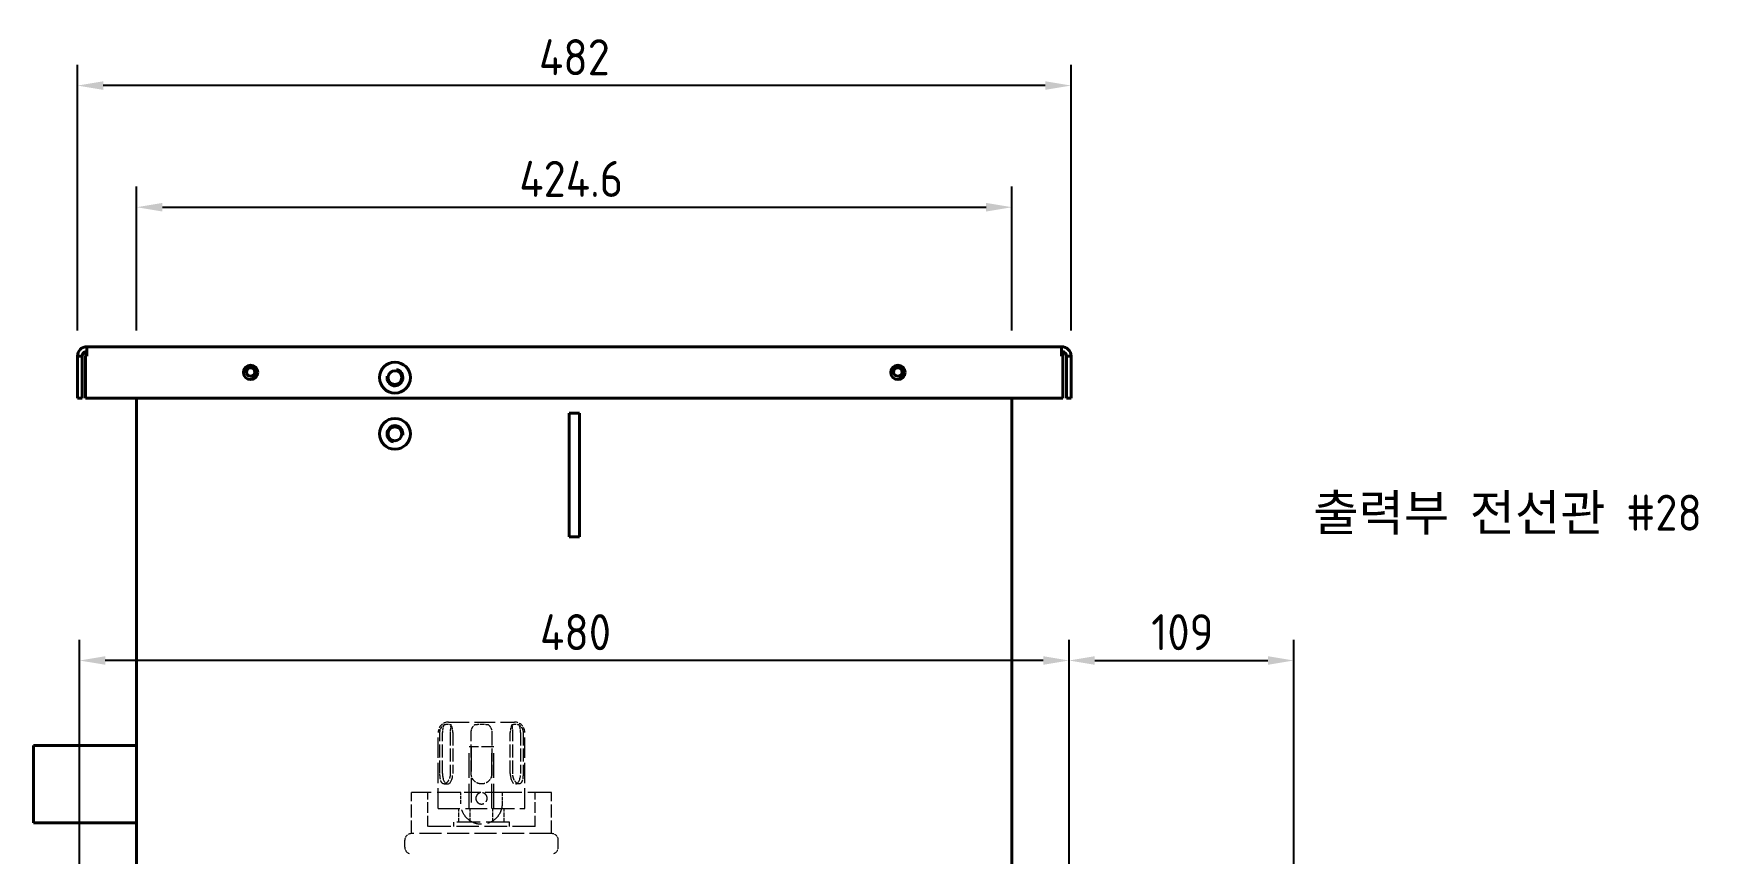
# Model space of a CAD drawing. Header units: millimetres. Extents: x 0 to 4205, y 0 to 2970.
# Drawn here: x 1502 to 2317, y 1505 to 1903 of the extents above; entities that cross this region are included whole.
import ezdxf

# ---------------------------------------------------------------- set-up
doc = ezdxf.new("R2010")
doc.units = ezdxf.units.MM
doc.header["$LTSCALE"] = 5
doc.linetypes.add('DASHED', pattern=[0.2067, 0.1654, -0.0413])
for name, color, linetype, lineweight in [('가려진 것(ISO)', 2, 'DASHED', 18), ('가시적인 것(ISO)', 3, 'Continuous', 40), ('가시적인 좁은 것(ISO)', 3, 'Continuous', 35), ('기호(ISO)', 5, 'Continuous', 25), ('치수(ISO)', 2, 'Continuous', 25)]:
    doc.layers.add(name, color=color, linetype=linetype, lineweight=lineweight)
doc.styles.add('치수 텍스트_PSTEK_POSCO', font='isocp.shx')
doc.dimstyles.new('치수_PSTEK_POSCO', dxfattribs={"dimscale": 5, "dimtxt": 3.5, "dimasz": 2.5, "dimexe": 2, "dimexo": 2.5, "dimgap": 1, "dimtad": 1, "dimrnd": 1e-08, "dimdsep": 46, "dimtxsty": '치수 텍스트_PSTEK_POSCO', "dimcen": 0.09, "dimdle": 10, "dimclrd": 7, "dimclre": 7, "dimclrt": 2, "dimadec": 1, "dimazin": 2, "dimtfac": 1, "dimtmove": 0, "dimatfit": 3, "dimfxl": 0, "dimtolj": 1, "dimlwd": -1, "dimlwe": -1, "dimarcsym": 0})
doc.dimstyles.new('치수_PSTEK_POSCO$7', dxfattribs={"dimscale": 5, "dimtxt": 3.5, "dimasz": 2.5, "dimexe": 2, "dimexo": 2.5, "dimgap": 1, "dimtad": 1, "dimrnd": 1e-08, "dimdsep": 46, "dimtxsty": '치수 텍스트_PSTEK_POSCO', "dimcen": 0.09, "dimdle": 10, "dimclrd": 7, "dimclre": 7, "dimclrt": 2, "dimadec": 1, "dimazin": 2, "dimtfac": 1, "dimtmove": 0, "dimatfit": 3, "dimfxl": 0, "dimtolj": 1, "dimlwd": -1, "dimlwe": -1, "dimarcsym": 0})

# ---------------------------------------------------------------- blocks, each defined once
blk = doc.blocks.new('*D31')
at = {"layer": 'Defpoints', "color": 0, "transparency": 16777216}
for p in [(1524.59, 1598.76), (1524.59, 1448.76), (2004.59, 1448.76)]:
    blk.add_point(p, dxfattribs=at)
at = {"layer": '치수(ISO)', "color": 7, "transparency": 16777216}
for p, q in [((1524.59, 1461.26), (1524.59, 1608.76)), ((2004.59, 1461.26), (2004.59, 1608.76)), ((1992.09, 1598.76), (1537.09, 1598.76))]:
    blk.add_line(p, q, dxfattribs=at)
for points in [[(1537.09, 1600.85), (1537.09, 1596.68), (1524.59, 1598.76)], [(1992.09, 1600.85), (1992.09, 1596.68), (2004.59, 1598.76)]]:
    blk.add_solid(points, dxfattribs=at)
at = {"layer": '치수(ISO)', "color": 2, "transparency": 16777216, "insert": (1747.96, 1612.51), "char_height": 17.5, "attachment_point": 4, "style": '치수 텍스트_PSTEK_POSCO'}
blk.add_mtext('\\A1;480', dxfattribs=at)
blk = doc.blocks.new('*D32')
at = {"layer": 'Defpoints', "color": 0, "transparency": 16777216}
for p in [(2113.59, 1598.76), (2004.59, 1448.76), (2113.59, 1367.26)]:
    blk.add_point(p, dxfattribs=at)
at = {"layer": '치수(ISO)', "color": 7, "transparency": 16777216}
for p, q in [((2004.59, 1461.26), (2004.59, 1608.76)), ((2113.59, 1379.76), (2113.59, 1608.76)), ((2017.09, 1598.76), (2101.09, 1598.76))]:
    blk.add_line(p, q, dxfattribs=at)
for points in [[(2017.09, 1600.85), (2017.09, 1596.68), (2004.59, 1598.76)], [(2101.09, 1600.85), (2101.09, 1596.68), (2113.59, 1598.76)]]:
    blk.add_solid(points, dxfattribs=at)
at = {"layer": '치수(ISO)', "color": 2, "transparency": 16777216, "insert": (2044.47, 1612.51), "char_height": 17.5, "attachment_point": 4, "style": '치수 텍스트_PSTEK_POSCO'}
blk.add_mtext('\\A1;109', dxfattribs=at)
blk = doc.blocks.new('*D45')
at = {"layer": 'Defpoints', "color": 0, "transparency": 16777216}
for p in [(1976.89, 1818.74), (1552.29, 1746.46), (1976.89, 1746.46)]:
    blk.add_point(p, dxfattribs=at)
at = {"layer": '치수(ISO)', "color": 7, "transparency": 16777216}
for p, q in [((1552.29, 1758.96), (1552.29, 1828.74)), ((1976.89, 1758.96), (1976.89, 1828.74)), ((1564.79, 1818.74), (1964.39, 1818.74))]:
    blk.add_line(p, q, dxfattribs=at)
for points in [[(1564.79, 1820.82), (1564.79, 1816.65), (1552.29, 1818.74)], [(1964.39, 1820.82), (1964.39, 1816.65), (1976.89, 1818.74)]]:
    blk.add_solid(points, dxfattribs=at)
at = {"layer": '치수(ISO)', "color": 2, "transparency": 16777216, "insert": (1737.91, 1832.49), "char_height": 17.5, "attachment_point": 4, "style": '치수 텍스트_PSTEK_POSCO'}
blk.add_mtext('\\A1;424.6', dxfattribs=at)
blk = doc.blocks.new('*D46')
at = {"layer": 'Defpoints', "color": 0, "transparency": 16777216}
for p in [(1523.59, 1877.77), (1523.59, 1746.46), (2005.59, 1746.46)]:
    blk.add_point(p, dxfattribs=at)
at = {"layer": '치수(ISO)', "color": 7, "transparency": 16777216}
for p, q in [((1523.59, 1758.96), (1523.59, 1887.77)), ((2005.59, 1758.96), (2005.59, 1887.77)), ((1993.09, 1877.77), (1536.09, 1877.77))]:
    blk.add_line(p, q, dxfattribs=at)
for points in [[(1536.09, 1879.86), (1536.09, 1875.69), (1523.59, 1877.77)], [(1993.09, 1879.86), (1993.09, 1875.69), (2005.59, 1877.77)]]:
    blk.add_solid(points, dxfattribs=at)
at = {"layer": '치수(ISO)', "color": 2, "transparency": 16777216, "insert": (1747.44, 1891.53), "char_height": 17.5, "attachment_point": 4, "style": '치수 텍스트_PSTEK_POSCO'}
blk.add_mtext('\\A1;482', dxfattribs=at)

msp = doc.modelspace()

# ---------------------------------------------------------------- linework, layer by layer
at = {"layer": '가려진 것(ISO)', "ltscale": 11.933559}
for p, q in [((1698.595, 1526.862), (1698.595, 1563.862)), ((1740.595, 1526.862), (1740.595, 1563.862))]:
    msp.add_line(p, q, dxfattribs=at)
at = {"layer": '가려진 것(ISO)', "ltscale": 7.618686}
for p, q in [((1699.431, 1543.862), (1699.431, 1563.862)), ((1700.64, 1543.862), (1700.64, 1563.862)), ((1704.431, 1563.862), (1704.431, 1543.862)), ((1705.64, 1563.862), (1705.64, 1543.862)), ((1714.595, 1543.862), (1714.595, 1563.862)), ((1724.595, 1563.862), (1724.595, 1543.862)), ((1733.549, 1543.862), (1733.549, 1563.862)), ((1734.758, 1543.862), (1734.758, 1563.862)), ((1738.549, 1563.862), (1738.549, 1543.862)), ((1739.758, 1563.862), (1739.758, 1543.862)), ((1685.595, 1514.762), (1685.595, 1534.762)), ((1753.595, 1514.762), (1753.595, 1534.762))]:
    msp.add_line(p, q, dxfattribs=at)
at = {"layer": '가려진 것(ISO)', "ltscale": 12.159042}
msp.add_line((1703.595, 1568.862), (1735.595, 1568.862), dxfattribs=at)
at = {"layer": '가려진 것(ISO)', "ltscale": 7.180437}
msp.add_line((1725.595, 1556.862), (1713.595, 1556.862), dxfattribs=at)
at = {"layer": '가려진 것(ISO)', "ltscale": 14.513788}
for p, q in [((1713.595, 1526.862), (1713.595, 1556.862)), ((1714.645, 1556.862), (1714.645, 1526.862)), ((1724.545, 1526.862), (1724.545, 1556.862)), ((1725.595, 1526.862), (1725.595, 1556.862))]:
    msp.add_line(p, q, dxfattribs=at)
at = {"layer": '가려진 것(ISO)', "ltscale": 13.951614}
for p, q in [((1709.595, 1534.762), (1685.595, 1534.762)), ((1753.595, 1534.762), (1729.595, 1534.762))]:
    msp.add_line(p, q, dxfattribs=at)
at = {"layer": '가려진 것(ISO)', "ltscale": 6.285399}
for p, q in [((1693.595, 1518.262), (1693.595, 1534.762)), ((1745.595, 1518.262), (1745.595, 1534.762))]:
    msp.add_line(p, q, dxfattribs=at)
at = {"layer": '가려진 것(ISO)', "ltscale": 0.761779}
for p, q in [((1701.408, 1538.862), (1703.14, 1538.862)), ((1737.781, 1538.862), (1736.049, 1538.862)), ((1706.095, 1518.262), (1706.095, 1520.262)), ((1733.095, 1518.262), (1733.095, 1520.262))]:
    msp.add_line(p, q, dxfattribs=at)
at = {"layer": '가려진 것(ISO)', "ltscale": 9.931852}
msp.add_line((1729.595, 1534.762), (1709.595, 1534.762), dxfattribs=at)
at = {"layer": '가려진 것(ISO)', "ltscale": 2.095066}
for p, q in [((1709.595, 1529.262), (1709.595, 1534.762)), ((1729.595, 1534.762), (1729.595, 1529.262))]:
    msp.add_line(p, q, dxfattribs=at)
at = {"layer": '가려진 것(ISO)', "ltscale": 12.766994}
msp.add_line((1698.595, 1526.862), (1740.595, 1526.862), dxfattribs=at)
at = {"layer": '가려진 것(ISO)', "ltscale": 2.5141}
for p, q in [((1708.625, 1520.262), (1708.625, 1526.862)), ((1714.11, 1520.262), (1714.11, 1526.862)), ((1725.079, 1520.262), (1725.079, 1526.862)), ((1730.564, 1520.262), (1730.564, 1526.862))]:
    msp.add_line(p, q, dxfattribs=at)
at = {"layer": '가려진 것(ISO)', "ltscale": 13.172297}
msp.add_line((1745.595, 1518.262), (1693.595, 1518.262), dxfattribs=at)
at = {"layer": '가려진 것(ISO)', "ltscale": 13.678923}
msp.add_line((1733.095, 1520.262), (1706.095, 1520.262), dxfattribs=at)
at = {"layer": '가려진 것(ISO)', "ltscale": 1.265843}
for p, q in [((1682.345, 1508.189), (1682.345, 1511.512)), ((1756.845, 1508.189), (1756.845, 1511.512))]:
    msp.add_line(p, q, dxfattribs=at)
at = {"layer": '가려진 것(ISO)', "ltscale": 12.918983}
msp.add_line((1753.595, 1514.762), (1685.595, 1514.762), dxfattribs=at)
at = {"layer": '가려진 것(ISO)', "ltscale": 2.991791}
for centre, start, end in [((1703.595, 1563.862), 90, 180), ((1735.595, 1563.862), 0, 90)]:
    msp.add_arc(centre, 5, start, end, dxfattribs=at)
at = {"layer": '가려진 것(ISO)', "ltscale": 1.944629}
for centre, start, end in [((1685.595, 1511.512), 90, 180), ((1753.595, 1511.512), 0, 90)]:
    msp.add_arc(centre, 3.25, start, end, dxfattribs=at)
at = {"layer": '가려진 것(ISO)', "ltscale": 1.512355}
for centre, start, end in [((1685.595, 1508.189), 180, 249.99481), ((1753.595, 1508.189), 290.00519, 0)]:
    msp.add_arc(centre, 3.25, start, end, dxfattribs=at)
at = {"layer": '가려진 것(ISO)', "ltscale": 1.628336}
for centre, major_axis, start_param, end_param in [((1703.14, 1563.862), (0, 5), 0.7158381, 1.5707963), ((1703.14, 1563.862), (0, -5), 1.5707963, 2.4257546), ((1736.049, 1563.862), (0, 5), 0.7158381, 1.5707963), ((1736.049, 1563.862), (0, -5), 1.5707963, 2.4257546)]:
    msp.add_ellipse(centre, major_axis=major_axis, ratio=0.5, start_param=start_param, end_param=end_param, dxfattribs=at)
at = {"layer": '가려진 것(ISO)', "ltscale": 5.983681}
for centre in [(1703.14, 1543.862), (1736.049, 1543.862)]:
    msp.add_ellipse(centre, major_axis=(0, -5), ratio=0.5, start_param=4.712389, end_param=7.8539816, dxfattribs=at)
at = {"layer": '가려진 것(ISO)', "ltscale": 1.736699}
for points, knots in [([(1699.431, 1563.862), (1699.431, 1564.376), (1699.525, 1564.881), (1699.892, 1565.868), (1700.171, 1566.331), (1700.805, 1567.08), (1701.138, 1567.379), (1701.5, 1567.635)], [-0.92841808, -0.92841808, -0.92841808, -0.92841808, -0.77273813, -0.77273813, -0.60683691, -0.60683691, -0.46743248, -0.46743248, -0.46743248, -0.46743248]), ([(1704.781, 1567.635), (1704.713, 1567.379), (1704.655, 1567.08), (1704.547, 1566.331), (1704.503, 1565.868), (1704.445, 1564.881), (1704.431, 1564.376), (1704.431, 1563.862)], [-0.45683198, -0.45683198, -0.45683198, -0.45683198, -0.31868363, -0.31868363, -0.15427722, -0.15427722, 0, 0, 0, 0]), ([(1734.758, 1563.862), (1734.758, 1564.374), (1734.744, 1564.877), (1734.688, 1565.854), (1734.644, 1566.31), (1734.537, 1567.065), (1734.478, 1567.372), (1734.409, 1567.635)], [-0.92835284, -0.92835284, -0.92835284, -0.92835284, -0.77331511, -0.77331511, -0.61022829, -0.61022829, -0.46738376, -0.46738376, -0.46738376, -0.46738376]), ([(1737.69, 1567.635), (1738.061, 1567.372), (1738.4, 1567.065), (1739.031, 1566.31), (1739.304, 1565.854), (1739.666, 1564.877), (1739.758, 1564.374), (1739.758, 1563.862)], [-0.4568151, -0.4568151, -0.4568151, -0.4568151, -0.3152578, -0.3152578, -0.15364062, -0.15364062, 0, 0, 0, 0])]:
    msp.add_open_spline(points, degree=3, knots=knots, dxfattribs=at)
at = {"layer": '가려진 것(ISO)', "ltscale": 2.508014}
for points in [[(1701.5, 1567.635), (1702.056, 1567.799), (1702.622, 1567.862), (1703.658, 1567.862), (1704.224, 1567.799), (1704.781, 1567.635)], [(1716.313, 1567.635), (1717.426, 1567.799), (1718.559, 1567.862), (1720.63, 1567.862), (1721.763, 1567.799), (1722.876, 1567.635)], [(1734.409, 1567.635), (1734.965, 1567.799), (1735.531, 1567.862), (1736.567, 1567.862), (1737.133, 1567.799), (1737.69, 1567.635)]]:
    msp.add_open_spline(points, degree=3, knots=[1.69986402, 1.69986402, 1.69986402, 1.69986402, 2.01051407, 2.01051407, 2.32116412, 2.32116412, 2.32116412, 2.32116412], dxfattribs=at)
at = {"layer": '가려진 것(ISO)', "ltscale": 1.7367}
msp.add_open_spline([(1714.595, 1563.862), (1714.595, 1564.277), (1714.646, 1564.687), (1714.846, 1565.481), (1714.993, 1565.856), (1715.479, 1566.773), (1715.873, 1567.251), (1716.313, 1567.635)], degree=3, knots=[-0.45885817, -0.45885817, -0.45885817, -0.45885817, -0.33374093, -0.33374093, -0.20761102, -0.20761102, 0, 0, 0, 0], dxfattribs=at)
at = {"layer": '가려진 것(ISO)', "ltscale": 1.736698}
msp.add_open_spline([(1722.876, 1567.635), (1723.201, 1567.352), (1723.502, 1567.016), (1724.011, 1566.25), (1724.218, 1565.826), (1724.515, 1564.885), (1724.595, 1564.378), (1724.595, 1563.862)], degree=3, knots=[-0.45674083, -0.45674083, -0.45674083, -0.45674083, -0.30395184, -0.30395184, -0.15491254, -0.15491254, 0, 0, 0, 0], dxfattribs=at)
at = {"layer": '가려진 것(ISO)', "ltscale": 3.002224}
for points, knots in [([(1701.408, 1538.862), (1701.093, 1538.862), (1700.785, 1538.989), (1700.267, 1539.5), (1700.056, 1539.884), (1699.744, 1540.769), (1699.622, 1541.33), (1699.466, 1542.561), (1699.431, 1543.232), (1699.431, 1543.862)], [-0.75651169, -0.75651169, -0.75651169, -0.75651169, -0.56739458, -0.56739458, -0.37827748, -0.37827748, -0.18913874, -0.18913874, 0, 0, 0, 0]), ([(1704.431, 1543.862), (1704.431, 1543.232), (1704.34, 1542.561), (1703.985, 1541.33), (1703.722, 1540.769), (1703.149, 1539.884), (1702.799, 1539.5), (1702.086, 1538.989), (1701.723, 1538.862), (1701.408, 1538.862)], [-1.51302338, -1.51302338, -1.51302338, -1.51302338, -1.32388464, -1.32388464, -1.1347459, -1.1347459, -0.94562879, -0.94562879, -0.75651169, -0.75651169, -0.75651169, -0.75651169]), ([(1719.595, 1538.862), (1718.964, 1538.862), (1718.293, 1538.989), (1717.062, 1539.5), (1716.502, 1539.884), (1715.617, 1540.769), (1715.232, 1541.33), (1714.721, 1542.561), (1714.595, 1543.232), (1714.595, 1543.862)], [-0.75651169, -0.75651169, -0.75651169, -0.75651169, -0.56739458, -0.56739458, -0.37827748, -0.37827748, -0.18913874, -0.18913874, 0, 0, 0, 0]), ([(1724.595, 1543.862), (1724.595, 1543.232), (1724.468, 1542.561), (1723.957, 1541.33), (1723.573, 1540.769), (1722.688, 1539.884), (1722.127, 1539.5), (1720.896, 1538.989), (1720.225, 1538.862), (1719.595, 1538.862)], [-1.51302338, -1.51302338, -1.51302338, -1.51302338, -1.32388464, -1.32388464, -1.1347459, -1.1347459, -0.94562879, -0.94562879, -0.75651169, -0.75651169, -0.75651169, -0.75651169]), ([(1737.781, 1538.862), (1737.466, 1538.862), (1737.104, 1538.989), (1736.39, 1539.5), (1736.041, 1539.884), (1735.467, 1540.769), (1735.205, 1541.33), (1734.849, 1542.561), (1734.758, 1543.232), (1734.758, 1543.862)], [-0.75651169, -0.75651169, -0.75651169, -0.75651169, -0.56739458, -0.56739458, -0.37827748, -0.37827748, -0.18913874, -0.18913874, 0, 0, 0, 0]), ([(1739.758, 1543.862), (1739.758, 1543.232), (1739.723, 1542.561), (1739.567, 1541.33), (1739.445, 1540.769), (1739.134, 1539.884), (1738.923, 1539.5), (1738.405, 1538.989), (1738.096, 1538.862), (1737.781, 1538.862)], [-1.51302338, -1.51302338, -1.51302338, -1.51302338, -1.32388464, -1.32388464, -1.1347459, -1.1347459, -0.94562879, -0.94562879, -0.75651169, -0.75651169, -0.75651169, -0.75651169])]:
    msp.add_open_spline(points, degree=3, knots=knots, dxfattribs=at)
at = {"layer": '가려진 것(ISO)', "ltscale": 6.67681}
msp.add_open_spline([(1716.845, 1531.862), (1716.845, 1532.213), (1716.916, 1532.584), (1717.198, 1533.259), (1717.409, 1533.565), (1717.891, 1534.048), (1718.197, 1534.259), (1718.873, 1534.541), (1719.244, 1534.612), (1719.945, 1534.612), (1720.316, 1534.541), (1720.992, 1534.259), (1721.298, 1534.048), (1721.781, 1533.565), (1721.991, 1533.259), (1722.273, 1532.584), (1722.345, 1532.213), (1722.345, 1531.511), (1722.273, 1531.14), (1721.991, 1530.465), (1721.781, 1530.159), (1721.298, 1529.676), (1720.992, 1529.466), (1720.316, 1529.183), (1719.945, 1529.112), (1719.244, 1529.112), (1718.873, 1529.183), (1718.197, 1529.466), (1717.891, 1529.676), (1717.409, 1530.159), (1717.198, 1530.465), (1716.916, 1531.14), (1716.845, 1531.511), (1716.845, 1531.862)], degree=3, knots=[0, 0, 0, 0, 0.1054239, 0.1054239, 0.2108478, 0.2108478, 0.3160777, 0.3160777, 0.4213076, 0.4213076, 0.5265375, 0.5265375, 0.6317673, 0.6317673, 0.7371912, 0.7371912, 0.8426152, 0.8426152, 0.9480391, 0.9480391, 1.053463, 1.053463, 1.1586929, 1.1586929, 1.2639227, 1.2639227, 1.3691526, 1.3691526, 1.4743825, 1.4743825, 1.5798064, 1.5798064, 1.6852303, 1.6852303, 1.6852303, 1.6852303], dxfattribs=at)
at = {"layer": '가려진 것(ISO)', "ltscale": 15.282051}
msp.add_open_spline([(1729.595, 1529.262), (1729.595, 1527.998), (1729.341, 1526.656), (1728.318, 1524.194), (1727.549, 1523.075), (1725.782, 1521.307), (1724.663, 1520.539), (1722.201, 1519.516), (1720.858, 1519.262), (1718.331, 1519.262), (1716.988, 1519.516), (1714.527, 1520.539), (1713.407, 1521.307), (1711.64, 1523.075), (1710.872, 1524.194), (1709.849, 1526.656), (1709.595, 1527.998), (1709.595, 1529.262)], degree=3, knots=[0, 0, 0, 0, 0.3791699, 0.3791699, 0.7583399, 0.7583399, 1.1374058, 1.1374058, 1.5164718, 1.5164718, 1.8955377, 1.8955377, 2.2746037, 2.2746037, 2.6537736, 2.6537736, 3.0329435, 3.0329435, 3.0329435, 3.0329435], dxfattribs=at)
at = {"layer": '가시적인 것(ISO)'}
for p, q in [((1528.195, 1751.062), (1528.195, 1746.462)), ((1528.195, 1751.062), (2000.995, 1751.062)), ((2000.995, 1746.462), (2000.995, 1751.062)), ((1525.895, 1746.462), (1523.595, 1746.462)), ((1523.595, 1746.462), (1523.595, 1726.062)), ((1525.895, 1746.462), (1525.895, 1726.062)), ((1527.521, 1726.062), (1527.521, 1746.462)), ((1527.521, 1746.462), (1528.195, 1746.462)), ((1527.595, 1748.762), (1527.595, 1746.462)), ((1528.195, 1748.762), (1527.595, 1748.762)), ((2001.595, 1748.762), (2000.995, 1748.762)), ((2000.995, 1746.462), (2001.668, 1746.462)), ((2001.595, 1748.762), (2001.595, 1746.462)), ((2001.668, 1746.462), (2001.668, 1726.062)), ((2003.295, 1746.462), (2003.295, 1726.062)), ((2003.295, 1746.462), (2005.595, 1746.462)), ((2005.595, 1726.062), (2005.595, 1746.462)), ((1525.895, 1726.062), (1523.595, 1726.062)), ((2001.668, 1726.062), (1527.521, 1726.062)), ((1552.295, 1451.062), (1552.295, 1726.062)), ((1762.095, 1718.762), (1767.095, 1718.762)), ((1762.095, 1718.762), (1762.095, 1708.762)), ((1767.095, 1708.762), (1767.095, 1718.762)), ((1976.895, 1451.062), (1976.895, 1726.062)), ((2003.295, 1726.062), (2005.595, 1726.062)), ((1762.095, 1668.762), (1762.095, 1708.762)), ((1767.095, 1708.762), (1767.095, 1668.762)), ((1762.095, 1668.762), (1762.095, 1658.762)), ((1767.095, 1658.762), (1767.095, 1668.762)), ((1762.095, 1658.762), (1767.095, 1658.762)), ((1502.295, 1557.512), (1502.295, 1520.012)), ((1552.295, 1557.512), (1502.295, 1557.512)), ((1552.295, 1520.012), (1502.295, 1520.012))]:
    msp.add_line(p, q, dxfattribs=at)
for centre, radius in [((1677.595, 1736.062), 7.5), ((1607.595, 1738.562), 3.5), ((1607.595, 1738.762), 2.067), ((1677.595, 1736.062), 3.323), ((1921.595, 1738.562), 3.5), ((1921.595, 1738.762), 2.067), ((1677.595, 1708.762), 7.5), ((1677.595, 1708.762), 3.324)]:
    msp.add_circle(centre, radius, dxfattribs=at)
for centre, radius, start, end in [((1528.195, 1746.462), 4.6, 90, 180), ((2000.995, 1746.462), 4.6, 0, 90), ((1528.195, 1746.462), 2.3, 105.121665, 180), ((2000.995, 1746.462), 2.3, 0, 74.878335)]:
    msp.add_arc(centre, radius, start, end, dxfattribs=at)
at = {"layer": '가시적인 좁은 것(ISO)'}
for centre, radius, start, end in [((1607.595, 1738.762), 2.5, 280, 190), ((1677.595, 1736.062), 4, 170, 80), ((1921.595, 1738.762), 2.5, 280, 190), ((1677.595, 1708.762), 4, 350, 260)]:
    msp.add_arc(centre, radius, start, end, dxfattribs=at)

# ---------------------------------------------------------------- texts
at = {"layer": '기호(ISO)', "color": 2, "insert": (2123.104, 1669.563), "char_height": 17.5, "width": 222.36888, "attachment_point": 4, "style": '치수 텍스트_PSTEK_POSCO'}
msp.add_mtext('{\\fISOCP|b0|i0;\\H17.5000;출력부 전선관 #28}', dxfattribs=at)

# ---------------------------------------------------------------- dimensions: what is measured, and where the dimension line sits
at = {"layer": '치수(ISO)', "color": 7}
for base, p1, p2, picture, middle in [((1523.595, 1877.774), (2005.595, 1746.462), (1523.595, 1746.462), '*D46', (1764.595, 1877.774)), ((1976.895, 1818.737), (1552.295, 1746.462), (1976.895, 1746.462), '*D45', (1764.595, 1818.737))]:
    dim = msp.add_linear_dim(base=base, p1=p1, p2=p2, dimstyle='치수_PSTEK_POSCO', override={"dimdec": 2, "dimtp": 0, "dimtm": 0, "dimtdec": 2, "dimtofl": 0, "dimatfit": 1}, dxfattribs=at)
    dim.commit()
    dim.dimension.update_dxf_attribs({"geometry": picture, "text_midpoint": middle, "dimtype": 160})
for base, p2, picture, middle in [((1524.595, 1598.762), (1524.595, 1448.762), '*D31', (1764.595, 1598.762)), ((2113.595, 1598.762), (2113.595, 1367.262), '*D32', (2059.095, 1598.762))]:
    dim = msp.add_linear_dim(base=base, p1=(2004.595, 1448.762), p2=p2, angle=180, dimstyle='치수_PSTEK_POSCO', override={"dimdec": 2, "dimtp": 0, "dimtm": 0, "dimtdec": 2, "dimtofl": 0, "dimatfit": 1}, dxfattribs=at)
    dim.commit()
    dim.dimension.update_dxf_attribs({"geometry": picture, "text_midpoint": middle, "dimtype": 160})

# ---------------------------------------------------------------- leaders
at = {"layer": '기호(ISO)', "color": 7, "annotation_type": 0, "has_hookline": 1, "hookline_direction": 1, "text_width": 198.589}
msp.add_leader([(2405.14, 1557.512), (2362.973, 1669.563), (2350.473, 1669.563)], dimstyle='치수_PSTEK_POSCO$7', override={"dimtad": 0}, dxfattribs=at)

doc.saveas('drawing.dxf')
